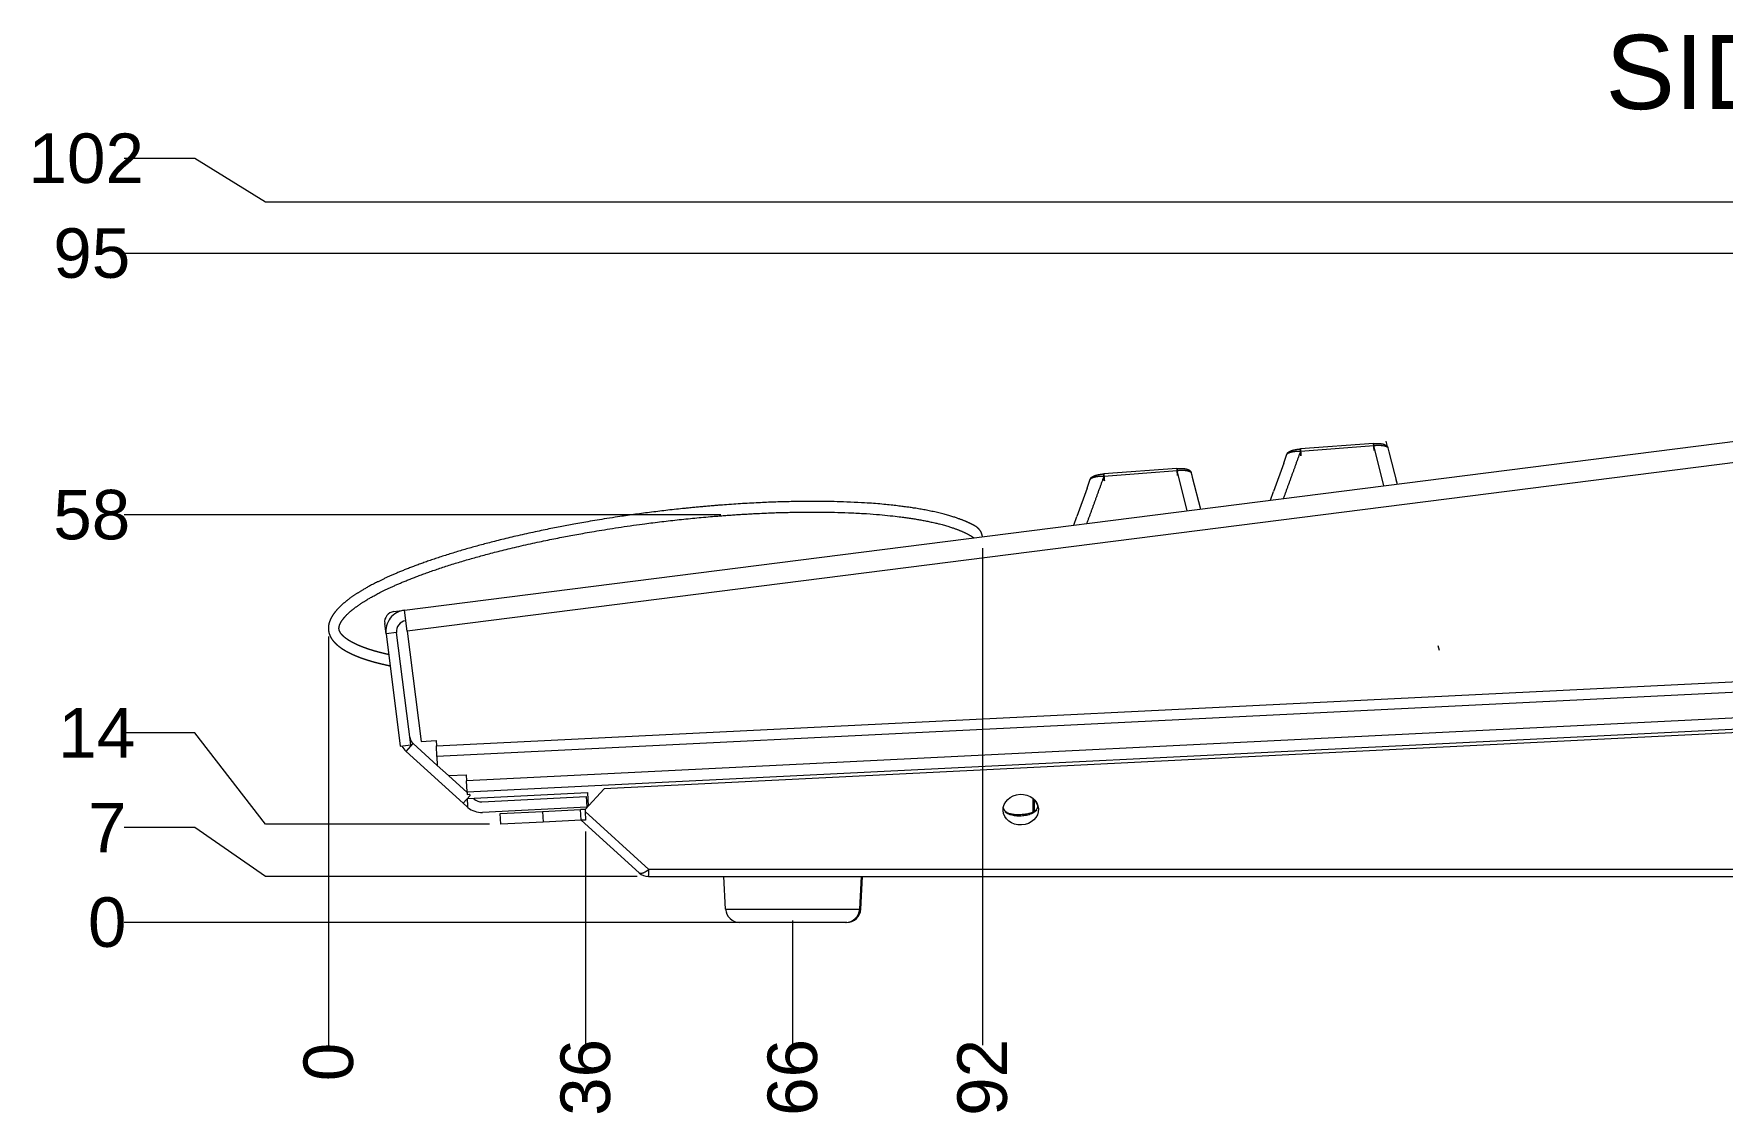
# Model space of a CAD drawing. Header units: metres. Extents: x 0.424 to 0.895, y -0.018 to 0.953.
# Drawn here: x 0.4235 to 0.6621, y -0.0123 to 0.1403 of the extents above; entities that cross this region are included whole.
import ezdxf

# ---------------------------------------------------------------- set-up
doc = ezdxf.new("R2010")
doc.units = ezdxf.units.M
for name, color, linetype, lineweight in [('Bemaßung (ISO)', 7, 'Continuous', 25), ('Sichtbar (ISO)', 7, 'Continuous', 50), ('Sichtbar schmal (ISO)', 7, 'Continuous', 35), ('Symbol (ISO)', 7, 'Continuous', 25)]:
    doc.layers.add(name, color=color, linetype=linetype, lineweight=lineweight)
doc.styles.add('Arial', font='arial.ttf')

# ---------------------------------------------------------------- blocks, each defined once
blk = doc.blocks.new('Gruppe-27')
at = {"layer": 'Bemaßung (ISO)', "lineweight": 9, "transparency": 33554687}
blk.add_line((-0.117884648581178, -0.4626826317554359), (-0.2107419621655197, -0.4626826317554359), dxfattribs=at)
at = {"layer": 'Bemaßung (ISO)', "transparency": 33554687, "insert": (-0.2158419620546922, -0.4626826317554359), "char_height": 0.007, "attachment_point": 4, "line_spacing_factor": 1.004016064257028, "style": 'Arial'}
blk.add_mtext('0', dxfattribs=at)
blk = doc.blocks.new('Gruppe-28')
at = {"layer": 'Bemaßung (ISO)', "lineweight": 9, "transparency": 33554687}
for p, q in [((-0.2007419621655195, -0.4492800344472769), (-0.2107419621655197, -0.4492800344472769)), ((-0.1907419621655194, -0.4561826317554359), (-0.2007419621655195, -0.4492800344472769)), ((-0.1382453062598413, -0.4561826317554359), (-0.1907419621655194, -0.4561826317554359))]:
    blk.add_line(p, q, dxfattribs=at)
at = {"layer": 'Bemaßung (ISO)', "transparency": 33554687, "insert": (-0.2158419620546922, -0.4492800344472769), "char_height": 0.007, "attachment_point": 4, "line_spacing_factor": 1.004016064257028, "style": 'Arial'}
blk.add_mtext('7', dxfattribs=at)
blk = doc.blocks.new('Gruppe-29')
at = {"layer": 'Bemaßung (ISO)', "lineweight": 9, "transparency": 33554687}
for p, q in [((-0.2007419621655195, -0.4358774371391182), (-0.2107419621655197, -0.4358774371391182)), ((-0.1907419621655194, -0.4487974715956385), (-0.2007419621655195, -0.4358774371391182)), ((-0.1591230119584868, -0.4487974715956385), (-0.1907419621655194, -0.4487974715956385))]:
    blk.add_line(p, q, dxfattribs=at)
at = {"layer": 'Bemaßung (ISO)', "transparency": 33554687, "insert": (-0.2200419619216993, -0.4358774371391182), "char_height": 0.007, "attachment_point": 4, "line_spacing_factor": 1.004016064257028, "style": 'Arial'}
blk.add_mtext('14', dxfattribs=at)
blk = doc.blocks.new('Gruppe-30')
at = {"layer": 'Bemaßung (ISO)', "lineweight": 9, "transparency": 33554687}
blk.add_line((-0.1264152231060523, -0.4050788705171612), (-0.2107419621655197, -0.4050788705171612), dxfattribs=at)
at = {"layer": 'Bemaßung (ISO)', "transparency": 33554687, "insert": (-0.2207419618995339, -0.4050788705171612), "char_height": 0.007, "attachment_point": 4, "line_spacing_factor": 1.004016064257028, "style": 'Arial'}
blk.add_mtext('58', dxfattribs=at)
blk = doc.blocks.new('Gruppe-31')
at = {"layer": 'Bemaßung (ISO)', "lineweight": 9, "transparency": 33554687}
blk.add_line((0.2248284420960419, -0.3681082054002894), (-0.2107419621655197, -0.3681082054002894), dxfattribs=at)
at = {"layer": 'Bemaßung (ISO)', "transparency": 33554687, "insert": (-0.2207419618995339, -0.3681082054002894), "char_height": 0.007, "attachment_point": 4, "line_spacing_factor": 1.004016064257028, "style": 'Arial'}
blk.add_mtext('95', dxfattribs=at)
blk = doc.blocks.new('Gruppe-32')
at = {"layer": 'Bemaßung (ISO)', "lineweight": 9, "transparency": 33554687}
for p, q in [((-0.2007419621655195, -0.3547056080921306), (-0.2107419621655197, -0.3547056080921306)), ((-0.1907419621655194, -0.360868545283615), (-0.2007419621655195, -0.3547056080921306)), ((0.1771612276977339, -0.360868545283615), (-0.1907419621655194, -0.360868545283615))]:
    blk.add_line(p, q, dxfattribs=at)
at = {"layer": 'Bemaßung (ISO)', "transparency": 33554687, "insert": (-0.2242419617887065, -0.3547056080921306), "char_height": 0.007, "attachment_point": 4, "line_spacing_factor": 1.004016064257028, "style": 'Arial'}
blk.add_mtext('102', dxfattribs=at)
blk = doc.blocks.new('Gruppe-33')
at = {"layer": 'Bemaßung (ISO)', "lineweight": 9, "transparency": 33554687}
blk.add_line((-0.181843104837963, -0.4222799277073912), (-0.181843104837963, -0.4800256857327884), dxfattribs=at)
at = {"layer": 'Bemaßung (ISO)', "transparency": 33554687, "insert": (-0.1818431048379632, -0.485125685621961), "char_height": 0.007, "attachment_point": 4, "rotation": 90, "line_spacing_factor": 1.004016064257028, "style": 'Arial'}
blk.add_mtext('0', dxfattribs=at)
blk = doc.blocks.new('Gruppe-34')
at = {"layer": 'Bemaßung (ISO)', "lineweight": 9, "transparency": 33554687}
blk.add_line((-0.1455376795890388, -0.449804337551705), (-0.1455376795890388, -0.4800256857327884), dxfattribs=at)
at = {"layer": 'Bemaßung (ISO)', "transparency": 33554687, "insert": (-0.145537679589039, -0.4900256854668026), "char_height": 0.007, "attachment_point": 4, "rotation": 90, "line_spacing_factor": 1.004016064257028, "style": 'Arial'}
blk.add_mtext('36', dxfattribs=at)
blk = doc.blocks.new('Gruppe-35')
at = {"layer": 'Bemaßung (ISO)', "lineweight": 9, "transparency": 33554687}
blk.add_line((-0.1162846485811779, -0.4623873036679218), (-0.1162846485811779, -0.4800256857327884), dxfattribs=at)
at = {"layer": 'Bemaßung (ISO)', "transparency": 33554687, "insert": (-0.1162846485811781, -0.4900256854668026), "char_height": 0.007, "attachment_point": 4, "rotation": 90, "line_spacing_factor": 1.004016064257028, "style": 'Arial'}
blk.add_mtext('66', dxfattribs=at)
blk = doc.blocks.new('Gruppe-36')
at = {"layer": 'Bemaßung (ISO)', "lineweight": 9, "transparency": 33554687}
blk.add_line((-0.08946479976312503, -0.4097640501206307), (-0.08946479976312503, -0.4800256857327884), dxfattribs=at)
at = {"layer": 'Bemaßung (ISO)', "transparency": 33554687, "insert": (-0.08946479976312526, -0.4900256854668026), "char_height": 0.007, "attachment_point": 4, "rotation": 90, "line_spacing_factor": 1.004016064257028, "style": 'Arial'}
blk.add_mtext('92', dxfattribs=at)

msp = doc.modelspace()

# ---------------------------------------------------------------- linework, layer by layer
at = {"layer": 'Sichtbar (ISO)', "lineweight": 9}
for p, q in [((0.4758956397761055, 0.05879925345880843), (0.8720092283288259, 0.1091432199680698)), ((0.6128183679645736, 0.08236697167737989), (0.6024871468884203, 0.0815967030331563)), ((0.6147963170095866, 0.08194056482380013), (0.6146069266266877, 0.08268667924267725)), ((0.6148287289971447, 0.08174912031681864), (0.6150184480483708, 0.08100173586816911)), ((0.6148295004357929, 0.08175133022618497), (0.6149760081697793, 0.08117417218228612)), ((0.6148344318905364, 0.081752582057114), (0.6148343680542547, 0.08175283325086569)), ((0.6148803513357075, 0.08157168326937958), (0.6148805658987867, 0.08157083800462728)), ((0.614880566228825, 0.08157083808840287), (0.6149251491843215, 0.08139520340971129)), ((0.614925148981903, 0.08139520335833067), (0.6149256041408377, 0.08139341026226043)), ((0.6149758292358856, 0.08117486337659363), (0.6161313958971075, 0.07662258147889017)), ((0.5850418071858985, 0.0788367162925015), (0.5747105861104792, 0.07806644764801102)), ((0.6001242742399513, 0.07959861128578777), (0.5986845680367681, 0.07559020378451259)), ((0.6001242897132645, 0.07959865252668546), (0.6005699726865887, 0.08083951539285761)), ((0.6005699953859466, 0.08083958228084809), (0.6005699545035659, 0.08083946853149065)), ((0.5723460823252147, 0.07606381255289191), (0.5727933824003839, 0.07730917763089723)), ((0.5727934346363704, 0.0773093267543834), (0.5727933937956475, 0.07730921312088712)), ((0.5870511789850457, 0.07822295331912732), (0.5872466797712645, 0.07745279214515127)), ((0.5870528944967659, 0.07822106331372475), (0.5872042822500503, 0.07762468073956696)), ((0.5870578711898786, 0.07822232664387013), (0.5870578073257207, 0.07822257794720133)), ((0.5871038975588515, 0.07804100821209259), (0.5871488159392152, 0.0778640523976068)), ((0.587103899090542, 0.07804100217969523), (0.5871488129706985, 0.0778640640922918)), ((0.5872045865969242, 0.07762346726746383), (0.5883552772832435, 0.07309039396798617)), ((0.6159618979669937, 0.07728507998116285), (0.6161302306002394, 0.07662194594385557)), ((0.5723460962724, 0.07606385322950487), (0.5709093142614142, 0.07206358750996361)), ((0.5982385599613517, 0.07434843892092347), (0.5986845824455613, 0.0755902460067942)), ((0.5704619800825985, 0.07081813062140402), (0.5709093096684332, 0.0720635768227132)), ((0.5881797165268674, 0.07377715851247152), (0.5883538324627895, 0.07309124157893926)), ((0.4744076097665138, 0.05861013262293574), (0.4758956397761033, 0.05879925345880821)), ((0.4762738814478534, 0.05582319343962944), (0.4758956397761055, 0.05879925345880843)), ((0.4732978214286834, 0.05544495176788627), (0.4731087005927968, 0.05693298177747375)), ((0.4747858514382637, 0.05563407260375702), (0.4732978214286743, 0.05544495176788444)), ((0.4732978214286743, 0.05544495176788444), (0.4753151103446476, 0.03957263166559666)), ((0.476803140354237, 0.03976175250146918), (0.4747858514382637, 0.05563407260375702)), ((0.4762738814478532, 0.05582319343962944), (0.4782519697348137, 0.04025930953950313)), ((0.4847520484577549, 0.03313780835017149), (0.8762787978124809, 0.05250698559040812)), ((0.6221188531159082, 0.05309298378566046), (0.6219435481100315, 0.05378360919625103)), ((0.8753277889091751, 0.05193754122605349), (0.5040998898434734, 0.03356609367611052)), ((0.4753151103446476, 0.03957263166559666), (0.476803140354237, 0.03976175250146918)), ((0.4761342641670094, 0.03882838624866186), (0.4771429469055374, 0.03993859304606318)), ((0.4842001678484671, 0.03150007783516307), (0.4761342641670094, 0.03882838624866186)), ((0.4771429469055374, 0.03993859304606318), (0.4805431177560374, 0.0368493544889088)), ((0.4782519697348137, 0.04025930953950313), (0.4803692424926675, 0.04036405290986128)), ((0.4803692424926675, 0.04036405290986128), (0.4804063003417025, 0.03961496899211581)), ((0.4804804160397712, 0.03811680115662508), (0.4804063003417022, 0.03961496899211581)), ((0.4804804160397714, 0.03811680115662519), (0.480543117756039, 0.0368493544889088)), ((0.480543117756039, 0.0368493544889088), (0.4821096592725589, 0.03542606705218937)), ((0.4821096592725589, 0.03542606705218937), (0.4846326715181878, 0.03555088271662465)), ((0.4821096592725571, 0.03542606705218937), (0.4847578755644149, 0.03302001975745161)), ((0.4846326715181878, 0.03555088271662465), (0.4846754622364192, 0.03468591511351149)), ((0.4847520484577549, 0.03313780835017066), (0.4846754622364192, 0.03468591511351149)), ((0.5040998898434732, 0.03356609367611052), (0.5014482918530113, 0.03063838514156897)), ((0.4852088505869949, 0.03261028463256432), (0.4842001678484671, 0.03150007783516307)), ((0.4847552712471652, 0.03099573646589915), (0.4842001678484644, 0.03150007783516301)), ((0.4847520484577525, 0.03313780835017066), (0.4847578755644137, 0.03302001975745184)), ((0.4847578755644149, 0.03302001975745161), (0.4847706406000796, 0.03276198851239104)), ((0.4847706406000796, 0.03276198851239104), (0.4850278714346081, 0.03277471395102399)), ((0.4848527129483914, 0.03110298568799796), (0.484800386456681, 0.03216070853034231)), ((0.4848114020235257, 0.03217283281553079), (0.5017790504840713, 0.03301223750735438)), ((0.4848626189160513, 0.03090274737796866), (0.4848527129483914, 0.03110298568799796)), ((0.4850278714346081, 0.03277471395102399), (0.4852088505869949, 0.03261028463256432)), ((0.4856449454325261, 0.03221406895087281), (0.4857639539856927, 0.03210594326330046)), ((0.4868467784797121, 0.03171798351452199), (0.501583341857478, 0.03244727137742881)), ((0.501583341857478, 0.03244727137742881), (0.5016574836129689, 0.03094910483124891)), ((0.5017790504840713, 0.03301223750735438), (0.5018732736006648, 0.03110762018176338)), ((0.5647451979627285, 0.03016737963306976), (0.5647451979627285, 0.03215999607618181)), ((0.564903968133135, 0.03027208494848277), (0.564903968133135, 0.0320097166583263)), ((0.5016574836129689, 0.03094910483124891), (0.4869209202352028, 0.03021981696834208)), ((0.4894326928299287, 0.03004375325159225), (0.4954253590146536, 0.03034032027355898)), ((0.4895068345854204, 0.02854558670541235), (0.4894326928299287, 0.03004375325159225)), ((0.4954995007701452, 0.02884215372737908), (0.4895068345854204, 0.02854558670541235)), ((0.4954253590146536, 0.03034032027355898), (0.5007957816903461, 0.03060609350546262)), ((0.4954253590146536, 0.03034032027355898), (0.4954995007701452, 0.02884215372737908)), ((0.5008699234458379, 0.02910792695928272), (0.4954995007701452, 0.02884215372737908)), ((0.5014180251993757, 0.03063688729552566), (0.5007957816903479, 0.03060609350546262)), ((0.5008699234458392, 0.02910792695928272), (0.5007957816903479, 0.03060609350546262)), ((0.5014921669548675, 0.02913872074934581), (0.5008699234458395, 0.02910792695928272)), ((0.5008699234458392, 0.02910792695928272), (0.5090391182973207, 0.0216806158558363)), ((0.5014482918530113, 0.03063838514156897), (0.5014180251993768, 0.03063688729552566)), ((0.5014180251993768, 0.03063688729552566), (0.5014324351012192, 0.03034570950062521)), ((0.5014324351012192, 0.03034570950062521), (0.5014921669548678, 0.02913872074934587)), ((0.5103845402840659, 0.02116042654561495), (0.865745197962736, 0.02116042654561545)), ((0.5212747613780462, 0.01655575463312914), (0.521033440748786, 0.02116042654561495)), ((0.5402156345474118, 0.01655575463312914), (0.5404569551766726, 0.02116042654561495)), ((0.5403744047178182, 0.01655575463312914), (0.5406157253470787, 0.02116042654561495)), ((0.538218375477903, 0.01466042654561495), (0.5232720204475554, 0.01466042654561495)), ((0.5383771456483091, 0.01466042654561495), (0.538218375477752, 0.01466042654561495))]:
    msp.add_line(p, q, dxfattribs=at)
for centre, radius, start, end in [((0.4745967306023863, 0.05712210261334622), 0.001499999999999976, 97.24316087091563, 187.2431608709177), ((0.4762738814478505, 0.05582319343962949), 0.002999999999999951, 97.24316087091563, 187.2431608709177), ((0.4762738814478505, 0.05582319343962944), 0.001500000000000061, 97.24316087092397, 187.2431608709178), ((0.4781516296440579, 0.04104879984346449), 0.001499999999999969, 187.2431608709135, 227.7431608709205), ((0.4781516296440584, 0.04104879984346482), 0.003000000000000393, 208.892154937945, 227.7431608709153), ((0.4867726367242212, 0.03321615006070178), 0.001500000000000089, 227.7431608708586, 272.8331608708519), ((0.4867726367242394, 0.03321615006072332), 0.003000000000028437, 227.7431608709265, 230.4558510330778), ((0.4867726367242212, 0.03321615006070178), 0.003000000000000159, 230.4558510330199, 272.8331608708517), ((0.5103845402840659, 0.02316042654561495), 0.002000000000000107, 227.7233530322037, 270), ((0.5232720204475554, 0.01666042654561495), 0.002000000000000105, 182.9999999999989, 270), ((0.538218375477903, 0.01666042654561495), 0.002, 270, 357.0000000000008), ((0.5383771456483091, 0.01666042654561495), 0.002, 270, 357.0000000000011)]:
    msp.add_arc(centre, radius, start, end, dxfattribs=at)
msp.add_ellipse((0.562972434380915, 0.03061151749706265), major_axis=(0.002496944243633156, 0.000123569592486151), ratio=0.8660254037844171, dxfattribs=at)
for points in [[(0.600569998402326, 0.08083958193916346), (0.6005875565226388, 0.08088841447842138), (0.6006376852446421, 0.08097589848735642), (0.6006978989024908, 0.08105236180102232), (0.6007665750602355, 0.08111766179314367), (0.6008547934826844, 0.08118537098448492), (0.6009669581004805, 0.08125015932922564), (0.6011382160717016, 0.0813303772830461), (0.6013994369111642, 0.08141685998084403), (0.6016871634610472, 0.08148760301727798), (0.6019978447625378, 0.08154374293298622), (0.6022396218215192, 0.08157410257099401), (0.6024045280747534, 0.08159052609541678), (0.6024871376377837, 0.0815966865512519)], [(0.6024871468884199, 0.08159670303315686), (0.6024868362667808, 0.08159667987393648), (0.6025611918917418, 0.08059938083612594), (0.6025618131350207, 0.08059942715456658), (0.6024874575100594, 0.08159672619237712), (0.6024871468884199, 0.08159670303315686)], [(0.6128183679645729, 0.08236697167738033), (0.6128180573430564, 0.08236694851805709), (0.6128924139428155, 0.08136964995342294), (0.6128930351858485, 0.0813696962720693), (0.6128186785860896, 0.08236699483670351), (0.6128183679645729, 0.08236697167738033)], [(0.6128183794837141, 0.0823669554378264), (0.6129637832689048, 0.0823777925275786), (0.6132556930393266, 0.08238493275423087), (0.6135297901483832, 0.08237721953311022), (0.6137865629796324, 0.08235555257474148), (0.6140210039973906, 0.08232038068186542), (0.6142329962225901, 0.08227094570729182), (0.6143828085778669, 0.08221721254059594), (0.6144888867893037, 0.08216836466714145), (0.6145836652368262, 0.08210913664657377), (0.6146689840432086, 0.08203933358576537), (0.6147278873754494, 0.0819707901990549), (0.6147657482681813, 0.08191650999724831), (0.6147986390946162, 0.0818557909931577), (0.614825341617028, 0.08178829036870439), (0.614834363047348, 0.08175283266817301)], [(0.6128183801358855, 0.08236695520490284), (0.6129637831534105, 0.08237779223516206), (0.6132556913752335, 0.08238493250609236), (0.6135297878939541, 0.0823772194581408), (0.6137865609601194, 0.08235555265527189), (0.6140210022140823, 0.08232038091267019), (0.6142329946924865, 0.08227094609865532), (0.6143828071095168, 0.08221721315519809), (0.6144888852537506, 0.08216836556948343), (0.6145836639730364, 0.08210913775380879), (0.614668983353539, 0.08203933460329577), (0.6147278871045614, 0.08197079103096883), (0.6147657482905238, 0.08191651061846328), (0.6147986393884066, 0.0818557912929791), (0.6148253421326862, 0.08178829020730721), (0.6148343636130298, 0.08175283223096297)], [(0.5850418071862855, 0.07883671629253064), (0.5850414965396605, 0.07883669328775483), (0.5851158524106909, 0.0778393954597153), (0.5851164737039405, 0.07783944146926686), (0.5850421178329102, 0.07883673929730661), (0.5850418071862855, 0.07883671629253064)], [(0.5850418193572063, 0.0788366998200255), (0.5851872223765717, 0.07884753685042628), (0.585479130604515, 0.0788546771203148), (0.5857532271306668, 0.07884696407010272), (0.5860100002055574, 0.07882529726394244), (0.5862444414681302, 0.07879012551737224), (0.586456433955203, 0.07874069069899814), (0.5866062463753128, 0.07868695775400902), (0.5867123245180489, 0.07863811017003824), (0.586807103233075, 0.07857888236139143), (0.5868924226076765, 0.07850907922470196), (0.5869513263573908, 0.07844053566867365), (0.5869891875437172, 0.07838625527126764), (0.5870220786454033, 0.07832553596254938), (0.5870487813977582, 0.07825803489521493), (0.5870578028844955, 0.0782225769272975)], [(0.585041819357391, 0.07883669981572217), (0.5851872231407395, 0.07884753690533247), (0.5854791329050367, 0.07885467713302674), (0.58575323000666, 0.07884696391416701), (0.5860100028291847, 0.07882529695908974), (0.5862444438383339, 0.07879012507018307), (0.5864564360548652, 0.07874069009996881), (0.5866062484070621, 0.07868695693480571), (0.5867123266199972, 0.07863810905960772), (0.5868071050717804, 0.0785788810320131), (0.5868924238840655, 0.07850907795738127), (0.586951327217615, 0.07844053455437128), (0.5869891881099845, 0.07838625433746499), (0.5870220789326167, 0.07832553531660713), (0.5870487814469538, 0.07825803467381542), (0.5870578028708805, 0.0782225769648568)], [(0.5727934376527511, 0.07730932641269994), (0.5728109957616591, 0.07735815895800502), (0.5728611244663315, 0.07744564298423884), (0.5729213381110225, 0.07752210631427148), (0.5729900142587913, 0.0775874063216398), (0.5730782326572869, 0.077655115517486), (0.5731903972313177, 0.07771990386018557), (0.5733616551431941, 0.07780012181598467), (0.5736228758968936, 0.07788660451564655), (0.5739106024067018, 0.0779573475692582), (0.5742212837360903, 0.07801348750915632), (0.5744630608700367, 0.07804384716672125), (0.574627967238589, 0.07806027070592853), (0.5747105768598398, 0.0780664311661079)], [(0.5747105861104792, 0.07806644764801146), (0.5747102754748727, 0.07806642448777185), (0.5747846317235896, 0.07706912485454276), (0.5747852529948027, 0.07706917117502199), (0.5747108967460858, 0.07806647080825097), (0.5747105861104792, 0.07806644764801146)], [(0.5565955998096846, 0.070650390207175), (0.5563170117574998, 0.07081438581162475), (0.5557610602386833, 0.07109663694486845), (0.5550721005256409, 0.07140828437860053), (0.5542505139065401, 0.07172398595148677), (0.5526924900738552, 0.07225006606079887), (0.5504006112066777, 0.0727950949459043), (0.54810917961129, 0.07321534657438383), (0.5458149869720273, 0.07353176303801717), (0.542020945867242, 0.07393099137658404), (0.5366944589724826, 0.07416517342663664), (0.5330117242471151, 0.0741777214022431), (0.5309614167497798, 0.07415504746902302), (0.5275513185324189, 0.07407279905497721), (0.5227724097467119, 0.07382004342310788), (0.5180018296888004, 0.07344699790234643), (0.5132410560546892, 0.07295848051994286), (0.5085826905177171, 0.07237079198278823), (0.5040274571171126, 0.07169237538907625), (0.5003844130036836, 0.07106331400158494), (0.4976429459415808, 0.07054908296257711), (0.4944883402857683, 0.0699072024234163), (0.4909135064476756, 0.06910178142071466), (0.4878821839299064, 0.06834136290423803), (0.4854136226887906, 0.06767486333456224), (0.4829568844750144, 0.0669566868281436), (0.4805170521892705, 0.06618342338648547), (0.478383413520201, 0.06544222864603333), (0.4765457699751534, 0.06475529550464931), (0.4749370370707393, 0.06410009998129995), (0.4735496738312429, 0.06349436098584699), (0.4723333900959951, 0.06291711869234207), (0.4712835353661937, 0.06238357426042374), (0.470363042005034, 0.06187489169864929), (0.4695687606215085, 0.06140444053057509), (0.4688731581407826, 0.06095523889047805), (0.4682727913328406, 0.0605385573443411), (0.4677948779846097, 0.06017491654140361), (0.4674370732774573, 0.05988557643110459), (0.4670380895200119, 0.05953818912204278), (0.4666019636153919, 0.05911787711901478), (0.4662292268568342, 0.05870264811217063), (0.4659139765355592, 0.05830408570226292), (0.4656432366304575, 0.05788484146624545), (0.4654169268034152, 0.05745796050006086), (0.4652470265775662, 0.05697512874540417), (0.4651389605644772, 0.05642543629079455), (0.4651700562707847, 0.05584877467052679), (0.4653062404556208, 0.05535110275047606), (0.4655515140519371, 0.05482390715958618), (0.465911222532568, 0.05436376118632064), (0.4662997692361834, 0.05396446744077676), (0.4667221613410015, 0.05362105295708203), (0.4671448517390486, 0.05332492088798862), (0.4675672586226979, 0.05306784051712238), (0.4679861961268116, 0.05283893068349843), (0.4684047803147366, 0.0526326773349417), (0.4691145024076472, 0.05231200420511017), (0.4701165126085475, 0.05194019506605063), (0.4711204821057636, 0.05162005324599817), (0.4721246896594671, 0.05134452496613157), (0.4729353903878304, 0.05114891672655159), (0.4735581653785782, 0.05101032663567961), (0.4738696024363382, 0.05094609634493846)], [(0.5575650467807818, 0.06917900818042033), (0.5575401951891746, 0.0693745440870086), (0.5574196922997534, 0.06973468562997653), (0.5572654940124907, 0.0700135874657784), (0.5571059685450528, 0.07022746480589259), (0.556921856916533, 0.07041677190488799), (0.5567142525117328, 0.07057998878461658), (0.5566001920187622, 0.07064767959249674), (0.5565971315729625, 0.07064948850861819), (0.5565955998096846, 0.07065039020717512)], [(0.560494694062585, 0.03086435719910557), (0.5607595694394772, 0.02982612457959483), (0.5652520324186449, 0.03004844905520548), (0.5654131038214965, 0.03110776106810992)], [(0.5654074545938972, 0.03107279808752822), (0.5653421235707824, 0.03131035644998909), (0.5650838525501676, 0.03175729532114185), (0.5649039681331114, 0.03194408310389885)], [(0.5607302558146685, 0.03031404037228325), (0.5615746300216983, 0.0296780115260592), (0.5644555153350008, 0.029820532482569), (0.5652329898031667, 0.03053679618695815)]]:
    msp.add_open_spline(points, degree=2, dxfattribs=at)
at = {"layer": 'Sichtbar schmal (ISO)', "lineweight": 9}
for p, q in [((0.880071623928304, 0.1071437757458975), (0.4762738814478532, 0.05582319343962944)), ((0.6025087519311396, 0.08129941582021238), (0.612838925315232, 0.08208351787593182)), ((0.6128183678953648, 0.08236697166908785), (0.6128389369711876, 0.08208353217908149)), ((0.6142452604643245, 0.07638276705640645), (0.6128389252084853, 0.08208352018473197)), ((0.5850418071166871, 0.07883671628420919), (0.5850623761668675, 0.0785532768036028)), ((0.5850434636639392, 0.07881684304860709), (0.5850418137620172, 0.07883669940301191)), ((0.5747321911271954, 0.07776916044453042), (0.5850623645109168, 0.0785532625003848)), ((0.5864686995930899, 0.07285251136553544), (0.5850623644041693, 0.07855326480918684)), ((0.4804063003417025, 0.03961496899211581), (0.889863952146105, 0.05987120395752082)), ((0.8840073286580359, 0.05807963716869852), (0.4804804160397714, 0.03811680115662519)), ((0.8793175740507279, 0.054209212111205), (0.4846754622364192, 0.03468591511351149)), ((0.4848527129483914, 0.03110298568799796), (0.4847552712471652, 0.03099573646589915)), ((0.5104339681210617, 0.0221616488481618), (0.5014324351012192, 0.0303457095006251)), ((0.8657946257997319, 0.02216164884816213), (0.5104339681210617, 0.0221616488481618)), ((0.5212747613780462, 0.01655575463312914), (0.5402156345474118, 0.01655575463312914)), ((0.5402156345472613, 0.01655575463312914), (0.5403744047178182, 0.01655575463312914))]:
    msp.add_line(p, q, dxfattribs=at)
for points in [[(0.6025087483673035, 0.0812994526077282), (0.6018993612825807, 0.07962471023405615), (0.6006776156033257, 0.07626517991507253), (0.6000653221215627, 0.07458057101547239)], [(0.600569957713681, 0.08083947370555195), (0.6005773442173077, 0.08086003916283352), (0.600607388863238, 0.08090352264534317), (0.6006558823669303, 0.08094932148723816), (0.6007238524303647, 0.08099572073922967), (0.6008054302656363, 0.08103864386080833), (0.6008975313270102, 0.08107803286228271), (0.6009997693800867, 0.08111438636724139), (0.6011126051706961, 0.08114796746194086), (0.6012384644607873, 0.0811795128504525), (0.6013772180233052, 0.08120847549870036), (0.6015235834641339, 0.08123352007253065), (0.6016767212307236, 0.08125480810011454), (0.6018403539650471, 0.08127256785766412), (0.6020156907660246, 0.08128652466235448), (0.6022036184339895, 0.08129588795112752), (0.6024038037778846, 0.08130017333591744), (0.6025087449492562, 0.08129945426020246)], [(0.6024871468136466, 0.08159670302392358), (0.6024869784854827, 0.08159667394248149), (0.6024995239735679, 0.08142395469270214), (0.6025087375175735, 0.08129945431114899)], [(0.6128183739521332, 0.08236695474402128), (0.612817907276021, 0.0823690244416847), (0.6128922501909569, 0.0813717601053578), (0.6128931835431815, 0.08136762071003084), (0.6128188406282457, 0.0823648850463577), (0.6128183739521332, 0.08236695474402128)], [(0.6128389276920115, 0.08208352823400683), (0.6129141141733471, 0.08209172913727641), (0.6130636126986874, 0.0821046143655485), (0.6131568073344397, 0.0821104182865744), (0.6131955999740235, 0.08211258255756332), (0.6133072464818715, 0.08211808055115194), (0.6134871223795569, 0.08212121660633892), (0.613834394623871, 0.08211599282814513), (0.6142855324026611, 0.08205788233977107), (0.61457000512838, 0.08197350042639023), (0.6147385535433356, 0.08188658310284364), (0.6148039224450601, 0.08181703694540993), (0.6148288924862491, 0.08177434523659594), (0.614834427450249, 0.08175258103976124)], [(0.5747321875633522, 0.07776919723204179), (0.5741228004013625, 0.07609445477281163), (0.5729010545686977, 0.07273492428097095), (0.5722887610108082, 0.07105031529410166)], [(0.5727933970176143, 0.07730921832794985), (0.5728007835196017, 0.07732978377955957), (0.5728308281514342, 0.07737326724887617), (0.5728793216359566, 0.07741906608501903), (0.5729472916898218, 0.07746546534049065), (0.5730288695162794, 0.07750838846527475), (0.5731209705697147, 0.07754777746963615), (0.5732232086154856, 0.07758413097725164), (0.5733360443993415, 0.07761771207440687), (0.5734619036831141, 0.07764925746521645), (0.5736006572398011, 0.07767822011558512), (0.5737470226755181, 0.07770326469127437), (0.5739001604377135, 0.07772455272045597), (0.574063793168271, 0.07774231247937546), (0.5742391299661328, 0.07775626928519874), (0.5744270576317505, 0.07776563257482533), (0.5746272429741566, 0.0777699179601567), (0.5747321841453071, 0.07776919888452205)], [(0.5747105860357024, 0.07806644763877796), (0.5747104177000311, 0.07806641855678126), (0.5747229631729351, 0.07789369931352341), (0.5747321767136286, 0.07776919893549061)], [(0.5850623668876951, 0.07855327285846042), (0.5851375533690957, 0.07856147376170619), (0.5852870518951795, 0.0785743589897075), (0.5853802465317776, 0.07858016291042641), (0.5854190391717559, 0.07858232718127167), (0.585530685680862, 0.07858782517440294), (0.5857105615815397, 0.07859096122850195), (0.5860578338335956, 0.07858573744749209), (0.5865089716316215, 0.07852762695212245), (0.5867934443787489, 0.0784432450309564), (0.5869619928138033, 0.0783563277001002), (0.5870273617306786, 0.07828678153715685), (0.5870523317809911, 0.07824408982502468), (0.5870578667495913, 0.07822232562651715)], [(0.4736692610580362, 0.05252241119917767), (0.4734955124844912, 0.05256064631248925), (0.473148717627429, 0.05264048995609499), (0.472498032539446, 0.0527974891546007), (0.4715447434437028, 0.05305918202576299), (0.4706036638805558, 0.05335926975252686), (0.4696794842717718, 0.05370273517411978), (0.4690444091524105, 0.05398968062535797), (0.4686760134443857, 0.05417132568751953), (0.4683158704884727, 0.05436810984579987), (0.4679629995940591, 0.05458322562222923), (0.4676253709688353, 0.05481976438401437), (0.4673070837069345, 0.0550801489223709), (0.4670434182021079, 0.0553511073065584), (0.4668306333988594, 0.05563052520874384), (0.4667142851550111, 0.05588060626959068), (0.4666596271369294, 0.05608259357957135), (0.4666471473520837, 0.05631402787724943), (0.4666955539733576, 0.05657263868675794), (0.466790792862369, 0.05684329377072322), (0.4669377952194661, 0.05712447627259959), (0.467131309050779, 0.05742413493701831), (0.4673755242310271, 0.05773412992084814), (0.467678614890322, 0.05807177312494133), (0.4680503767818558, 0.05843067619536729), (0.4684004152449036, 0.05873544779941658), (0.4687201787667434, 0.05899412239829871), (0.469153116736346, 0.05932354176160204), (0.4697069666562536, 0.05970810844526847), (0.4703563998938907, 0.06012749521222693), (0.471107294640038, 0.06057237634825585), (0.4719846960371449, 0.06105724545130126), (0.4729940513132981, 0.06157030652883805), (0.4741700304913702, 0.06212842047724593), (0.4755193638565395, 0.06271763317618495), (0.4770900545734371, 0.06335733509528785), (0.4788915073184226, 0.06403080279115808), (0.4809886448919964, 0.06475931758706571), (0.4833933353282204, 0.0655214956028885), (0.4858189761413896, 0.0662305814286634), (0.4882598191674899, 0.06688961841344193), (0.4912600931742208, 0.06764224829556359), (0.4948024324137018, 0.06844037566262534), (0.4979305595233957, 0.06907686850350803), (0.5006501990353891, 0.0695870103631771), (0.5042652756148088, 0.07021124246636645), (0.5087870777232504, 0.070884687299752), (0.5134115150887569, 0.0714680955378838), (0.5181372491382774, 0.07195300821011014), (0.5228708677261209, 0.07232316345113982), (0.5276100380223085, 0.07257377908085294), (0.5309879879812492, 0.07265525210864848), (0.5330177478856442, 0.0726776921712789), (0.5366606499551878, 0.07266527991524813), (0.5419162230336897, 0.07243372946660909), (0.5456352764305527, 0.072042391716789), (0.5478746312104217, 0.07173334466679843), (0.5500939818504916, 0.07132631278221885), (0.5522908489664978, 0.07080248118818816), (0.5537429101564919, 0.07031218027395664), (0.554497134986963, 0.07002204217056085), (0.5552315456706421, 0.06968983522066058), (0.5559397652079828, 0.06930910293346637), (0.5562895860101076, 0.06906688878291084), (0.556329514849235, 0.06903876108733276), (0.5563493926143228, 0.06902450489041834)], [(0.5090391182973203, 0.02168061585583653), (0.5091984558156236, 0.02153574854144352), (0.5100197027652089, 0.02181896675667538), (0.5104339681210617, 0.02216164884816185)], [(0.5103845402840659, 0.02116042654561506), (0.5103988117792067, 0.02116042654561501), (0.5104268410955328, 0.02172819520261893), (0.510433968121061, 0.02216164884811472)]]:
    msp.add_open_spline(points, degree=2, dxfattribs=at)

# ---------------------------------------------------------------- block references
at = {"layer": 'Bemaßung (ISO)'}
for name in ['Gruppe-32', 'Gruppe-31', 'Gruppe-30', 'Gruppe-36', 'Gruppe-33', 'Gruppe-29', 'Gruppe-28', 'Gruppe-34', 'Gruppe-27', 'Gruppe-35']:
    msp.add_blockref(name, (0.647029846543907, 0.4773430583010509), dxfattribs=at)

# ---------------------------------------------------------------- texts
at = {"layer": 'Symbol (ISO)', "insert": (0.6455933708774796, 0.1294793011136001), "char_height": 0.01049999952316284, "attachment_point": 7, "line_spacing_factor": 3.129223743116999, "style": 'Arial'}
msp.add_mtext('SIDEVIEW', dxfattribs=at)

doc.saveas('drawing.dxf')
